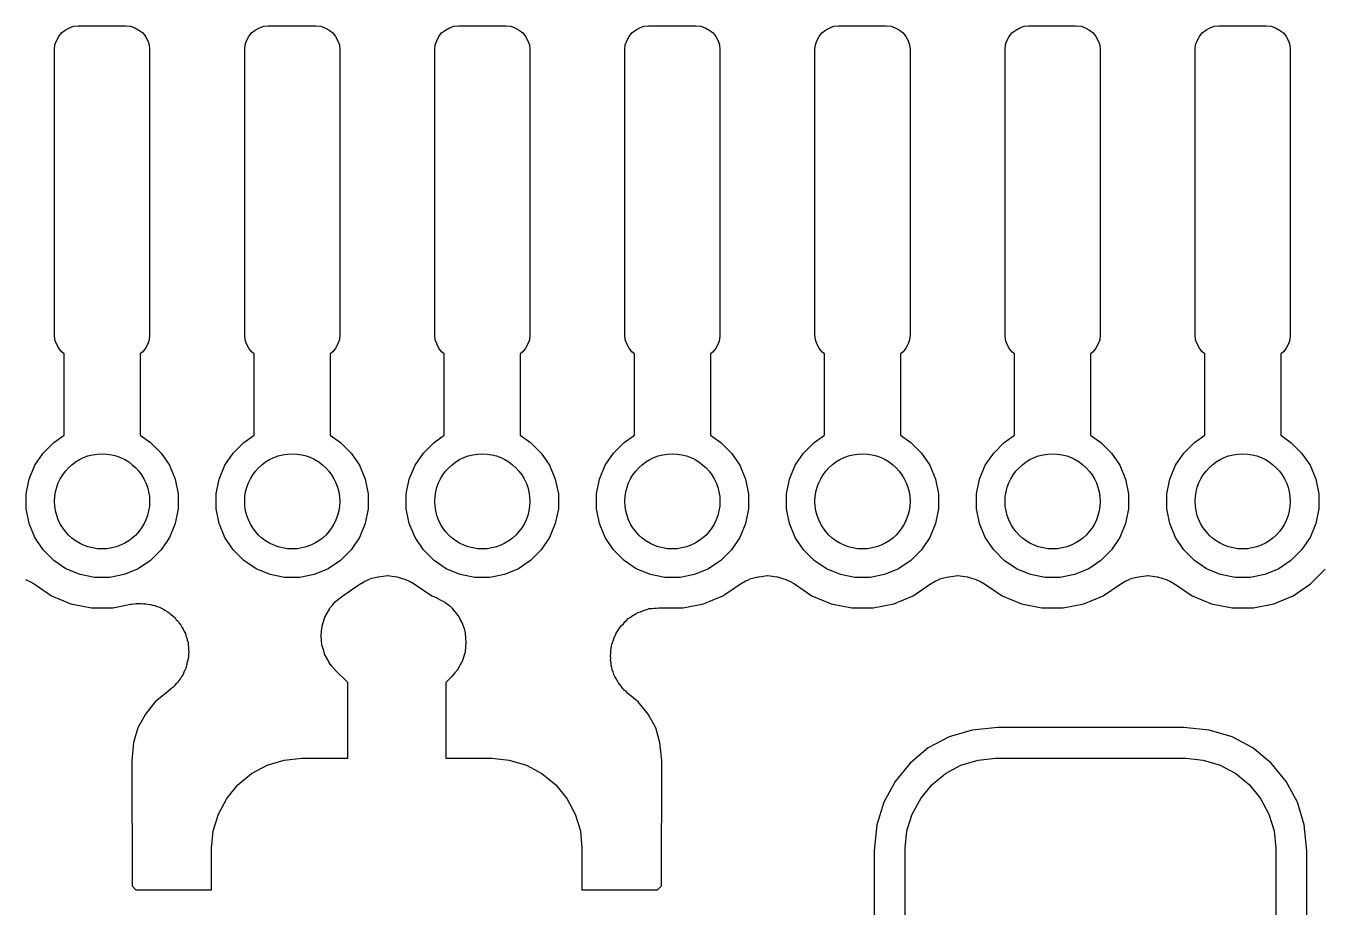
# Model space of a CAD drawing. Extents: x 115.8 to 161.5, y -138.1 to -92.5.
# Drawn here: x 152.599 to 156.001, y -122.267 to -119.95 of the extents above; entities that cross this region are included whole.
import ezdxf

# ---------------------------------------------------------------- set-up
doc = ezdxf.new("R2010")
doc.units = 0
doc.layers.add('BLACK', color=7, linetype='CONTINUOUS')

msp = doc.modelspace()

# ---------------------------------------------------------------- linework, layer by layer
at = {"layer": 'BLACK', "linetype": 'CONTINUOUS'}
for p, q in [((152.686, -119.978), (152.693, -119.968)), ((152.693, -119.968), (152.703, -119.961)), ((152.703, -119.961), (152.714, -119.955)), ((152.714, -119.955), (152.725, -119.951)), ((152.725, -119.951), (152.737, -119.95)), ((152.737, -119.95), (152.862, -119.95)), ((152.862, -119.95), (152.875, -119.951)), ((152.875, -119.951), (152.886, -119.955)), ((152.886, -119.955), (152.897, -119.961)), ((152.897, -119.961), (152.907, -119.968)), ((152.907, -119.968), (152.914, -119.978)), ((153.186, -119.978), (153.193, -119.968)), ((153.193, -119.968), (153.203, -119.961)), ((153.203, -119.961), (153.214, -119.955)), ((153.214, -119.955), (153.225, -119.951)), ((153.225, -119.951), (153.237, -119.95)), ((153.237, -119.95), (153.362, -119.95)), ((153.362, -119.95), (153.375, -119.951)), ((153.375, -119.951), (153.386, -119.955)), ((153.386, -119.955), (153.397, -119.961)), ((153.397, -119.961), (153.407, -119.968)), ((153.407, -119.968), (153.414, -119.978)), ((153.686, -119.978), (153.693, -119.968)), ((153.693, -119.968), (153.703, -119.961)), ((153.703, -119.961), (153.714, -119.955)), ((153.714, -119.955), (153.725, -119.951)), ((153.725, -119.951), (153.737, -119.95)), ((153.737, -119.95), (153.862, -119.95)), ((153.862, -119.95), (153.875, -119.951)), ((153.875, -119.951), (153.886, -119.955)), ((153.886, -119.955), (153.897, -119.961)), ((153.897, -119.961), (153.907, -119.968)), ((153.907, -119.968), (153.914, -119.978)), ((154.186, -119.978), (154.193, -119.968)), ((154.193, -119.968), (154.203, -119.961)), ((154.203, -119.961), (154.214, -119.955)), ((154.214, -119.955), (154.225, -119.951)), ((154.225, -119.951), (154.237, -119.95)), ((154.237, -119.95), (154.362, -119.95)), ((154.362, -119.95), (154.375, -119.951)), ((154.375, -119.951), (154.386, -119.955)), ((154.386, -119.955), (154.397, -119.961)), ((154.397, -119.961), (154.407, -119.968)), ((154.407, -119.968), (154.414, -119.978)), ((154.686, -119.978), (154.693, -119.968)), ((154.693, -119.968), (154.703, -119.961)), ((154.703, -119.961), (154.714, -119.955)), ((154.714, -119.955), (154.725, -119.951)), ((154.725, -119.951), (154.737, -119.95)), ((154.737, -119.95), (154.862, -119.95)), ((154.862, -119.95), (154.875, -119.951)), ((154.875, -119.951), (154.886, -119.955)), ((154.886, -119.955), (154.897, -119.961)), ((154.897, -119.961), (154.907, -119.968)), ((154.907, -119.968), (154.914, -119.978)), ((155.186, -119.978), (155.193, -119.968)), ((155.193, -119.968), (155.203, -119.961)), ((155.203, -119.961), (155.214, -119.955)), ((155.214, -119.955), (155.225, -119.951)), ((155.225, -119.951), (155.237, -119.95)), ((155.237, -119.95), (155.362, -119.95)), ((155.362, -119.95), (155.375, -119.951)), ((155.375, -119.951), (155.386, -119.955)), ((155.386, -119.955), (155.397, -119.961)), ((155.397, -119.961), (155.407, -119.968)), ((155.407, -119.968), (155.414, -119.978)), ((155.686, -119.978), (155.693, -119.968)), ((155.693, -119.968), (155.703, -119.961)), ((155.703, -119.961), (155.714, -119.955)), ((155.714, -119.955), (155.725, -119.951)), ((155.725, -119.951), (155.737, -119.95)), ((155.737, -119.95), (155.862, -119.95)), ((155.862, -119.95), (155.875, -119.951)), ((155.875, -119.951), (155.886, -119.955)), ((155.886, -119.955), (155.897, -119.961)), ((155.897, -119.961), (155.907, -119.968)), ((155.907, -119.968), (155.914, -119.978)), ((152.675, -120.012), (152.676, -120)), ((152.676, -120), (152.68, -119.989)), ((152.68, -119.989), (152.686, -119.978)), ((152.914, -119.978), (152.92, -119.989)), ((152.92, -119.989), (152.924, -120)), ((152.924, -120), (152.925, -120.012)), ((153.175, -120.012), (153.176, -120)), ((153.176, -120), (153.18, -119.989)), ((153.18, -119.989), (153.186, -119.978)), ((153.414, -119.978), (153.42, -119.989)), ((153.42, -119.989), (153.424, -120)), ((153.424, -120), (153.425, -120.012)), ((153.675, -120.012), (153.676, -120)), ((153.676, -120), (153.68, -119.989)), ((153.68, -119.989), (153.686, -119.978)), ((153.914, -119.978), (153.92, -119.989)), ((153.92, -119.989), (153.924, -120)), ((153.924, -120), (153.925, -120.012)), ((154.175, -120.012), (154.176, -120)), ((154.176, -120), (154.18, -119.989)), ((154.18, -119.989), (154.186, -119.978)), ((154.414, -119.978), (154.42, -119.989)), ((154.42, -119.989), (154.424, -120)), ((154.424, -120), (154.425, -120.012)), ((154.675, -120.012), (154.676, -120)), ((154.676, -120), (154.68, -119.989)), ((154.68, -119.989), (154.686, -119.978)), ((154.914, -119.978), (154.92, -119.989)), ((154.92, -119.989), (154.924, -120)), ((154.924, -120), (154.925, -120.012)), ((155.175, -120.012), (155.176, -120)), ((155.176, -120), (155.18, -119.989)), ((155.18, -119.989), (155.186, -119.978)), ((155.414, -119.978), (155.42, -119.989)), ((155.42, -119.989), (155.424, -120)), ((155.424, -120), (155.425, -120.012)), ((155.675, -120.012), (155.676, -120)), ((155.676, -120), (155.68, -119.989)), ((155.68, -119.989), (155.686, -119.978)), ((155.914, -119.978), (155.92, -119.989)), ((155.92, -119.989), (155.924, -120)), ((155.924, -120), (155.925, -120.012)), ((152.675, -120.762), (152.675, -120.012)), ((152.925, -120.012), (152.925, -120.762)), ((153.175, -120.762), (153.175, -120.012)), ((153.425, -120.012), (153.425, -120.762)), ((153.675, -120.762), (153.675, -120.012)), ((153.925, -120.012), (153.925, -120.762)), ((154.175, -120.762), (154.175, -120.012)), ((154.425, -120.012), (154.425, -120.762)), ((154.675, -120.762), (154.675, -120.012)), ((154.925, -120.012), (154.925, -120.762)), ((155.175, -120.762), (155.175, -120.012)), ((155.425, -120.012), (155.425, -120.762)), ((155.675, -120.762), (155.675, -120.012)), ((155.925, -120.012), (155.925, -120.762)), ((152.676, -120.775), (152.675, -120.762)), ((152.68, -120.786), (152.676, -120.775)), ((152.686, -120.797), (152.68, -120.786)), ((152.92, -120.786), (152.914, -120.797)), ((152.924, -120.775), (152.92, -120.786)), ((152.925, -120.762), (152.924, -120.775)), ((153.176, -120.775), (153.175, -120.762)), ((153.18, -120.786), (153.176, -120.775)), ((153.186, -120.797), (153.18, -120.786)), ((153.42, -120.786), (153.414, -120.797)), ((153.424, -120.775), (153.42, -120.786)), ((153.425, -120.762), (153.424, -120.775)), ((153.676, -120.775), (153.675, -120.762)), ((153.68, -120.786), (153.676, -120.775)), ((153.686, -120.797), (153.68, -120.786)), ((153.92, -120.786), (153.914, -120.797)), ((153.924, -120.775), (153.92, -120.786)), ((153.925, -120.762), (153.924, -120.775)), ((154.176, -120.775), (154.175, -120.762)), ((154.18, -120.786), (154.176, -120.775)), ((154.186, -120.797), (154.18, -120.786)), ((154.42, -120.786), (154.414, -120.797)), ((154.424, -120.775), (154.42, -120.786)), ((154.425, -120.762), (154.424, -120.775)), ((154.676, -120.775), (154.675, -120.762)), ((154.68, -120.786), (154.676, -120.775)), ((154.686, -120.797), (154.68, -120.786)), ((154.92, -120.786), (154.914, -120.797)), ((154.924, -120.775), (154.92, -120.786)), ((154.925, -120.762), (154.924, -120.775)), ((155.176, -120.775), (155.175, -120.762)), ((155.18, -120.786), (155.176, -120.775)), ((155.186, -120.797), (155.18, -120.786)), ((155.42, -120.786), (155.414, -120.797)), ((155.424, -120.775), (155.42, -120.786)), ((155.425, -120.762), (155.424, -120.775)), ((155.676, -120.775), (155.675, -120.762)), ((155.68, -120.786), (155.676, -120.775)), ((155.686, -120.797), (155.68, -120.786)), ((155.92, -120.786), (155.914, -120.797)), ((155.924, -120.775), (155.92, -120.786)), ((155.925, -120.762), (155.924, -120.775)), ((152.693, -120.807), (152.686, -120.797)), ((152.7, -120.812), (152.693, -120.807)), ((152.7, -121.026), (152.7, -120.812)), ((152.907, -120.807), (152.9, -120.812)), ((152.9, -120.812), (152.9, -121.026)), ((152.914, -120.797), (152.907, -120.807)), ((153.193, -120.807), (153.186, -120.797)), ((153.2, -120.812), (153.193, -120.807)), ((153.2, -121.026), (153.2, -120.812)), ((153.407, -120.807), (153.4, -120.812)), ((153.4, -120.812), (153.4, -121.026)), ((153.414, -120.797), (153.407, -120.807)), ((153.693, -120.807), (153.686, -120.797)), ((153.7, -120.812), (153.693, -120.807)), ((153.7, -121.026), (153.7, -120.812)), ((153.907, -120.807), (153.9, -120.812)), ((153.9, -120.812), (153.9, -121.026)), ((153.914, -120.797), (153.907, -120.807)), ((154.193, -120.807), (154.186, -120.797)), ((154.2, -120.812), (154.193, -120.807)), ((154.2, -121.026), (154.2, -120.812)), ((154.407, -120.807), (154.4, -120.812)), ((154.4, -120.812), (154.4, -121.026)), ((154.414, -120.797), (154.407, -120.807)), ((154.693, -120.807), (154.686, -120.797)), ((154.7, -120.812), (154.693, -120.807)), ((154.7, -121.026), (154.7, -120.812)), ((154.907, -120.807), (154.9, -120.812)), ((154.9, -120.812), (154.9, -121.026)), ((154.914, -120.797), (154.907, -120.807)), ((155.193, -120.807), (155.186, -120.797)), ((155.2, -120.812), (155.193, -120.807)), ((155.2, -121.026), (155.2, -120.812)), ((155.407, -120.807), (155.4, -120.812)), ((155.4, -120.812), (155.4, -121.026)), ((155.414, -120.797), (155.407, -120.807)), ((155.693, -120.807), (155.686, -120.797)), ((155.7, -120.812), (155.693, -120.807)), ((155.7, -121.026), (155.7, -120.812)), ((155.907, -120.807), (155.9, -120.812)), ((155.9, -120.812), (155.9, -121.026)), ((155.914, -120.797), (155.907, -120.807)), ((152.645, -121.073), (152.673, -121.045)), ((152.673, -121.045), (152.7, -121.026)), ((152.9, -121.026), (152.927, -121.045)), ((152.927, -121.045), (152.955, -121.073)), ((153.145, -121.073), (153.173, -121.045)), ((153.173, -121.045), (153.2, -121.026)), ((153.4, -121.026), (153.427, -121.045)), ((153.427, -121.045), (153.455, -121.073)), ((153.645, -121.073), (153.673, -121.045)), ((153.673, -121.045), (153.7, -121.026)), ((153.9, -121.026), (153.927, -121.045)), ((153.927, -121.045), (153.955, -121.073)), ((154.145, -121.073), (154.173, -121.045)), ((154.173, -121.045), (154.2, -121.026)), ((154.4, -121.026), (154.427, -121.045)), ((154.427, -121.045), (154.455, -121.073)), ((154.645, -121.073), (154.673, -121.045)), ((154.673, -121.045), (154.7, -121.026)), ((154.9, -121.026), (154.927, -121.045)), ((154.927, -121.045), (154.955, -121.073)), ((155.145, -121.073), (155.173, -121.045)), ((155.173, -121.045), (155.2, -121.026)), ((155.4, -121.026), (155.427, -121.045)), ((155.427, -121.045), (155.455, -121.073)), ((155.645, -121.073), (155.673, -121.045)), ((155.673, -121.045), (155.7, -121.026)), ((155.9, -121.026), (155.927, -121.045)), ((155.927, -121.045), (155.955, -121.073)), ((152.623, -121.105), (152.645, -121.073)), ((152.955, -121.073), (152.977, -121.105)), ((153.123, -121.105), (153.145, -121.073)), ((153.455, -121.073), (153.477, -121.105)), ((153.623, -121.105), (153.645, -121.073)), ((153.955, -121.073), (153.977, -121.105)), ((154.123, -121.105), (154.145, -121.073)), ((154.455, -121.073), (154.477, -121.105)), ((154.623, -121.105), (154.645, -121.073)), ((154.955, -121.073), (154.977, -121.105)), ((155.123, -121.105), (155.145, -121.073)), ((155.455, -121.073), (155.477, -121.105)), ((155.623, -121.105), (155.645, -121.073)), ((155.955, -121.073), (155.977, -121.105)), ((152.608, -121.142), (152.623, -121.105)), ((152.977, -121.105), (152.992, -121.142)), ((153.108, -121.142), (153.123, -121.105)), ((153.477, -121.105), (153.492, -121.142)), ((153.608, -121.142), (153.623, -121.105)), ((153.977, -121.105), (153.992, -121.142)), ((154.108, -121.142), (154.123, -121.105)), ((154.477, -121.105), (154.492, -121.142)), ((154.608, -121.142), (154.623, -121.105)), ((154.977, -121.105), (154.992, -121.142)), ((155.108, -121.142), (155.123, -121.105)), ((155.477, -121.105), (155.492, -121.142)), ((155.608, -121.142), (155.623, -121.105)), ((155.977, -121.105), (155.992, -121.142)), ((152.6, -121.18), (152.608, -121.142)), ((152.992, -121.142), (153, -121.18)), ((153.1, -121.18), (153.108, -121.142)), ((153.492, -121.142), (153.5, -121.18)), ((153.6, -121.18), (153.608, -121.142)), ((153.992, -121.142), (154, -121.18)), ((154.1, -121.18), (154.108, -121.142)), ((154.492, -121.142), (154.5, -121.18)), ((154.6, -121.18), (154.608, -121.142)), ((154.992, -121.142), (155, -121.18)), ((155.1, -121.18), (155.108, -121.142)), ((155.492, -121.142), (155.5, -121.18)), ((155.6, -121.18), (155.608, -121.142)), ((155.992, -121.142), (156, -121.18)), ((152.6, -121.22), (152.6, -121.18)), ((153, -121.18), (153, -121.22)), ((153.1, -121.22), (153.1, -121.18)), ((153.5, -121.18), (153.5, -121.22)), ((153.6, -121.22), (153.6, -121.18)), ((154, -121.18), (154, -121.22)), ((154.1, -121.22), (154.1, -121.18)), ((154.5, -121.18), (154.5, -121.22)), ((154.6, -121.22), (154.6, -121.18)), ((155, -121.18), (155, -121.22)), ((155.1, -121.22), (155.1, -121.18)), ((155.5, -121.18), (155.5, -121.22)), ((155.6, -121.22), (155.6, -121.18)), ((156, -121.18), (156, -121.22)), ((152.608, -121.258), (152.6, -121.22)), ((153, -121.22), (152.992, -121.258)), ((153.108, -121.258), (153.1, -121.22)), ((153.5, -121.22), (153.492, -121.258)), ((153.608, -121.258), (153.6, -121.22)), ((154, -121.22), (153.992, -121.258)), ((154.108, -121.258), (154.1, -121.22)), ((154.5, -121.22), (154.492, -121.258)), ((154.608, -121.258), (154.6, -121.22)), ((155, -121.22), (154.992, -121.258)), ((155.108, -121.258), (155.1, -121.22)), ((155.5, -121.22), (155.492, -121.258)), ((155.608, -121.258), (155.6, -121.22)), ((156, -121.22), (155.992, -121.258)), ((152.623, -121.295), (152.608, -121.258)), ((152.992, -121.258), (152.977, -121.295)), ((153.123, -121.295), (153.108, -121.258)), ((153.492, -121.258), (153.477, -121.295)), ((153.623, -121.295), (153.608, -121.258)), ((153.992, -121.258), (153.977, -121.295)), ((154.123, -121.295), (154.108, -121.258)), ((154.492, -121.258), (154.477, -121.295)), ((154.623, -121.295), (154.608, -121.258)), ((154.992, -121.258), (154.977, -121.295)), ((155.123, -121.295), (155.108, -121.258)), ((155.492, -121.258), (155.477, -121.295)), ((155.623, -121.295), (155.608, -121.258)), ((155.992, -121.258), (155.977, -121.295)), ((152.645, -121.327), (152.623, -121.295)), ((152.977, -121.295), (152.955, -121.327)), ((153.145, -121.327), (153.123, -121.295)), ((153.477, -121.295), (153.455, -121.327)), ((153.645, -121.327), (153.623, -121.295)), ((153.977, -121.295), (153.955, -121.327)), ((154.145, -121.327), (154.123, -121.295)), ((154.477, -121.295), (154.455, -121.327)), ((154.645, -121.327), (154.623, -121.295)), ((154.977, -121.295), (154.955, -121.327)), ((155.145, -121.327), (155.123, -121.295)), ((155.477, -121.295), (155.455, -121.327)), ((155.645, -121.327), (155.623, -121.295)), ((155.977, -121.295), (155.955, -121.327)), ((152.673, -121.355), (152.645, -121.327)), ((152.955, -121.327), (152.927, -121.355)), ((153.173, -121.355), (153.145, -121.327)), ((153.455, -121.327), (153.427, -121.355)), ((153.673, -121.355), (153.645, -121.327)), ((153.955, -121.327), (153.927, -121.355)), ((154.173, -121.355), (154.145, -121.327)), ((154.455, -121.327), (154.427, -121.355)), ((154.673, -121.355), (154.645, -121.327)), ((154.955, -121.327), (154.927, -121.355)), ((155.173, -121.355), (155.145, -121.327)), ((155.455, -121.327), (155.427, -121.355)), ((155.673, -121.355), (155.645, -121.327)), ((155.955, -121.327), (155.927, -121.355)), ((152.705, -121.377), (152.673, -121.355)), ((152.927, -121.355), (152.895, -121.377)), ((153.205, -121.377), (153.173, -121.355)), ((153.427, -121.355), (153.395, -121.377)), ((153.705, -121.377), (153.673, -121.355)), ((153.927, -121.355), (153.895, -121.377)), ((154.205, -121.377), (154.173, -121.355)), ((154.427, -121.355), (154.395, -121.377)), ((154.705, -121.377), (154.673, -121.355)), ((154.927, -121.355), (154.895, -121.377)), ((155.205, -121.377), (155.173, -121.355)), ((155.427, -121.355), (155.395, -121.377)), ((155.705, -121.377), (155.673, -121.355)), ((155.927, -121.355), (155.895, -121.377)), ((152.742, -121.392), (152.705, -121.377)), ((152.78, -121.4), (152.742, -121.392)), ((152.858, -121.392), (152.82, -121.4)), ((152.895, -121.377), (152.858, -121.392)), ((153.242, -121.392), (153.205, -121.377)), ((153.28, -121.4), (153.242, -121.392)), ((153.358, -121.392), (153.32, -121.4)), ((153.395, -121.377), (153.358, -121.392)), ((153.514, -121.401), (153.526, -121.398)), ((153.526, -121.398), (153.526, -121.398)), ((153.526, -121.398), (153.527, -121.398)), ((153.527, -121.398), (153.539, -121.397)), ((153.539, -121.397), (153.55, -121.395)), ((153.55, -121.395), (153.551, -121.396)), ((153.551, -121.396), (153.551, -121.395)), ((153.551, -121.395), (153.563, -121.397)), ((153.563, -121.397), (153.575, -121.398)), ((153.575, -121.398), (153.576, -121.398)), ((153.576, -121.398), (153.576, -121.398)), ((153.576, -121.398), (153.587, -121.402)), ((153.742, -121.392), (153.705, -121.377)), ((153.78, -121.4), (153.742, -121.392)), ((153.858, -121.392), (153.82, -121.4)), ((153.895, -121.377), (153.858, -121.392)), ((154.242, -121.392), (154.205, -121.377)), ((154.28, -121.4), (154.242, -121.392)), ((154.358, -121.392), (154.32, -121.4)), ((154.395, -121.377), (154.358, -121.392)), ((154.514, -121.401), (154.526, -121.398)), ((154.526, -121.398), (154.526, -121.398)), ((154.526, -121.398), (154.527, -121.398)), ((154.527, -121.398), (154.539, -121.397)), ((154.539, -121.397), (154.55, -121.395)), ((154.55, -121.395), (154.551, -121.396)), ((154.551, -121.396), (154.551, -121.395)), ((154.551, -121.395), (154.563, -121.397)), ((154.563, -121.397), (154.575, -121.398)), ((154.575, -121.398), (154.576, -121.398)), ((154.576, -121.398), (154.576, -121.398)), ((154.576, -121.398), (154.587, -121.402)), ((154.742, -121.392), (154.705, -121.377)), ((154.78, -121.4), (154.742, -121.392)), ((154.858, -121.392), (154.82, -121.4)), ((154.895, -121.377), (154.858, -121.392)), ((155.014, -121.401), (155.026, -121.398)), ((155.026, -121.398), (155.026, -121.398)), ((155.026, -121.398), (155.027, -121.398)), ((155.027, -121.398), (155.039, -121.397)), ((155.039, -121.397), (155.05, -121.395)), ((155.05, -121.395), (155.051, -121.396)), ((155.051, -121.396), (155.051, -121.395)), ((155.051, -121.395), (155.063, -121.397)), ((155.063, -121.397), (155.075, -121.398)), ((155.075, -121.398), (155.076, -121.398)), ((155.076, -121.398), (155.076, -121.398)), ((155.076, -121.398), (155.087, -121.402)), ((155.242, -121.392), (155.205, -121.377)), ((155.28, -121.4), (155.242, -121.392)), ((155.358, -121.392), (155.32, -121.4)), ((155.395, -121.377), (155.358, -121.392)), ((155.514, -121.401), (155.526, -121.398)), ((155.526, -121.398), (155.526, -121.398)), ((155.526, -121.398), (155.527, -121.398)), ((155.527, -121.398), (155.539, -121.397)), ((155.539, -121.397), (155.55, -121.395)), ((155.55, -121.395), (155.551, -121.396)), ((155.551, -121.396), (155.551, -121.395)), ((155.551, -121.395), (155.563, -121.397)), ((155.563, -121.397), (155.575, -121.398)), ((155.575, -121.398), (155.576, -121.398)), ((155.576, -121.398), (155.576, -121.398)), ((155.576, -121.398), (155.587, -121.402)), ((155.742, -121.392), (155.705, -121.377)), ((155.78, -121.4), (155.742, -121.392)), ((155.858, -121.392), (155.82, -121.4)), ((155.895, -121.377), (155.858, -121.392)), ((155.978, -121.417), (156.017, -121.378)), ((152.599, -121.405), (152.6, -121.406)), ((152.6, -121.406), (152.61, -121.411)), ((152.61, -121.411), (152.621, -121.417)), ((152.621, -121.417), (152.667, -121.448)), ((152.82, -121.4), (152.78, -121.4)), ((153.32, -121.4), (153.28, -121.4)), ((153.433, -121.448), (153.479, -121.417)), ((153.479, -121.417), (153.48, -121.417)), ((153.48, -121.417), (153.48, -121.416)), ((153.48, -121.416), (153.48, -121.416)), ((153.48, -121.416), (153.481, -121.416)), ((153.481, -121.416), (153.491, -121.41)), ((153.491, -121.41), (153.502, -121.405)), ((153.502, -121.405), (153.503, -121.404)), ((153.502, -121.405), (153.502, -121.405)), ((153.503, -121.404), (153.514, -121.401)), ((153.587, -121.402), (153.599, -121.405)), ((153.599, -121.405), (153.599, -121.405)), ((153.599, -121.405), (153.6, -121.406)), ((153.6, -121.406), (153.61, -121.411)), ((153.61, -121.411), (153.621, -121.417)), ((153.621, -121.417), (153.667, -121.448)), ((153.82, -121.4), (153.78, -121.4)), ((154.32, -121.4), (154.28, -121.4)), ((154.433, -121.448), (154.479, -121.417)), ((154.479, -121.417), (154.48, -121.417)), ((154.48, -121.417), (154.48, -121.416)), ((154.48, -121.416), (154.48, -121.416)), ((154.48, -121.416), (154.481, -121.416)), ((154.481, -121.416), (154.491, -121.41)), ((154.491, -121.41), (154.502, -121.405)), ((154.502, -121.405), (154.503, -121.404)), ((154.502, -121.405), (154.502, -121.405)), ((154.503, -121.404), (154.514, -121.401)), ((154.587, -121.402), (154.599, -121.405)), ((154.599, -121.405), (154.599, -121.405)), ((154.599, -121.405), (154.6, -121.406)), ((154.6, -121.406), (154.61, -121.411)), ((154.61, -121.411), (154.621, -121.417)), ((154.621, -121.417), (154.667, -121.448)), ((154.82, -121.4), (154.78, -121.4)), ((154.933, -121.448), (154.979, -121.417)), ((154.979, -121.417), (154.98, -121.417)), ((154.98, -121.417), (154.98, -121.416)), ((154.98, -121.416), (154.98, -121.416)), ((154.98, -121.416), (154.981, -121.416)), ((154.981, -121.416), (154.991, -121.41)), ((154.991, -121.41), (155.002, -121.405)), ((155.002, -121.405), (155.003, -121.404)), ((155.002, -121.405), (155.002, -121.405)), ((155.003, -121.404), (155.014, -121.401)), ((155.087, -121.402), (155.099, -121.405)), ((155.099, -121.405), (155.099, -121.405)), ((155.099, -121.405), (155.1, -121.406)), ((155.1, -121.406), (155.11, -121.411)), ((155.11, -121.411), (155.121, -121.417)), ((155.121, -121.417), (155.167, -121.448)), ((155.32, -121.4), (155.28, -121.4)), ((155.433, -121.448), (155.479, -121.417)), ((155.479, -121.417), (155.48, -121.417)), ((155.48, -121.417), (155.48, -121.416)), ((155.48, -121.416), (155.48, -121.416)), ((155.48, -121.416), (155.481, -121.416)), ((155.481, -121.416), (155.491, -121.41)), ((155.491, -121.41), (155.502, -121.405)), ((155.502, -121.405), (155.503, -121.404)), ((155.502, -121.405), (155.502, -121.405)), ((155.503, -121.404), (155.514, -121.401)), ((155.587, -121.402), (155.599, -121.405)), ((155.599, -121.405), (155.599, -121.405)), ((155.599, -121.405), (155.6, -121.406)), ((155.6, -121.406), (155.61, -121.411)), ((155.61, -121.411), (155.621, -121.417)), ((155.621, -121.417), (155.667, -121.448)), ((155.82, -121.4), (155.78, -121.4)), ((155.933, -121.448), (155.978, -121.417)), ((152.667, -121.448), (152.718, -121.469)), ((153.406, -121.473), (153.413, -121.464)), ((153.413, -121.464), (153.414, -121.464)), ((153.414, -121.463), (153.423, -121.456)), ((153.414, -121.464), (153.414, -121.463)), ((153.423, -121.456), (153.433, -121.448)), ((153.667, -121.448), (153.679, -121.453)), ((153.679, -121.453), (153.68, -121.453)), ((153.68, -121.453), (153.68, -121.453)), ((153.68, -121.453), (153.68, -121.453)), ((153.68, -121.453), (153.681, -121.454)), ((153.681, -121.454), (153.691, -121.46)), ((153.691, -121.46), (153.702, -121.465)), ((153.702, -121.465), (153.702, -121.465)), ((153.702, -121.465), (153.702, -121.466)), ((153.702, -121.466), (153.712, -121.473)), ((154.382, -121.469), (154.433, -121.448)), ((154.667, -121.448), (154.718, -121.469)), ((154.882, -121.469), (154.933, -121.448)), ((155.167, -121.448), (155.218, -121.469)), ((155.382, -121.469), (155.433, -121.448)), ((155.667, -121.448), (155.718, -121.469)), ((155.882, -121.469), (155.933, -121.448)), ((152.718, -121.469), (152.772, -121.48)), ((152.772, -121.48), (152.828, -121.48)), ((152.828, -121.48), (152.876, -121.47)), ((152.876, -121.47), (152.878, -121.47)), ((152.878, -121.47), (152.884, -121.469)), ((152.884, -121.469), (152.89, -121.468)), ((152.89, -121.468), (152.896, -121.468)), ((152.896, -121.468), (152.903, -121.468)), ((152.903, -121.468), (152.909, -121.469)), ((152.909, -121.469), (152.915, -121.469)), ((152.915, -121.469), (152.921, -121.47)), ((152.921, -121.47), (152.927, -121.471)), ((152.927, -121.471), (152.933, -121.473)), ((152.933, -121.473), (152.939, -121.474)), ((152.939, -121.474), (152.945, -121.476)), ((152.945, -121.476), (152.951, -121.478)), ((152.951, -121.478), (152.956, -121.481)), ((152.956, -121.481), (152.962, -121.484)), ((152.962, -121.484), (152.967, -121.487)), ((152.967, -121.487), (152.973, -121.49)), ((152.973, -121.49), (152.977, -121.494)), ((152.977, -121.494), (152.982, -121.497)), ((152.982, -121.497), (152.987, -121.502)), ((153.386, -121.504), (153.392, -121.494)), ((153.392, -121.494), (153.398, -121.483)), ((153.398, -121.482), (153.406, -121.473)), ((153.398, -121.483), (153.398, -121.482)), ((153.398, -121.483), (153.398, -121.483)), ((153.712, -121.473), (153.721, -121.481)), ((153.721, -121.481), (153.721, -121.481)), ((153.721, -121.481), (153.721, -121.482)), ((153.721, -121.482), (153.729, -121.491)), ((153.729, -121.491), (153.736, -121.5)), ((153.736, -121.5), (153.737, -121.501)), ((153.737, -121.501), (153.737, -121.501)), ((153.737, -121.501), (153.742, -121.511)), ((154.189, -121.505), (154.194, -121.501)), ((154.194, -121.501), (154.199, -121.498)), ((154.199, -121.498), (154.205, -121.495)), ((154.205, -121.495), (154.21, -121.492)), ((154.21, -121.492), (154.216, -121.49)), ((154.216, -121.49), (154.222, -121.488)), ((154.222, -121.488), (154.228, -121.485)), ((154.228, -121.485), (154.234, -121.484)), ((154.234, -121.484), (154.239, -121.482)), ((154.239, -121.482), (154.246, -121.482)), ((154.246, -121.482), (154.252, -121.481)), ((154.252, -121.481), (154.258, -121.481)), ((154.258, -121.481), (154.264, -121.48)), ((154.264, -121.48), (154.328, -121.48)), ((154.328, -121.48), (154.382, -121.469)), ((154.718, -121.469), (154.772, -121.48)), ((154.772, -121.48), (154.828, -121.48)), ((154.828, -121.48), (154.882, -121.469)), ((155.218, -121.469), (155.272, -121.48)), ((155.272, -121.48), (155.328, -121.48)), ((155.328, -121.48), (155.382, -121.469)), ((155.718, -121.469), (155.772, -121.48)), ((155.772, -121.48), (155.828, -121.48)), ((155.828, -121.48), (155.882, -121.469)), ((152.987, -121.502), (152.992, -121.506)), ((152.992, -121.506), (152.995, -121.511)), ((152.995, -121.511), (153, -121.515)), ((153, -121.515), (153.003, -121.52)), ((153.003, -121.52), (153.007, -121.525)), ((153.007, -121.525), (153.01, -121.531)), ((153.01, -121.531), (153.013, -121.536)), ((153.377, -121.541), (153.379, -121.529)), ((153.379, -121.528), (153.382, -121.516)), ((153.379, -121.529), (153.379, -121.528)), ((153.379, -121.528), (153.379, -121.528)), ((153.382, -121.516), (153.386, -121.505)), ((153.386, -121.505), (153.386, -121.504)), ((153.386, -121.505), (153.386, -121.505)), ((153.742, -121.511), (153.748, -121.522)), ((153.748, -121.522), (153.748, -121.523)), ((153.748, -121.523), (153.748, -121.523)), ((153.748, -121.523), (153.752, -121.534)), ((153.752, -121.534), (153.755, -121.546)), ((154.159, -121.536), (154.163, -121.531)), ((154.163, -121.531), (154.166, -121.526)), ((154.166, -121.526), (154.171, -121.522)), ((154.171, -121.522), (154.175, -121.517)), ((154.175, -121.517), (154.179, -121.513)), ((154.179, -121.513), (154.184, -121.508)), ((154.184, -121.508), (154.189, -121.505)), ((153.013, -121.536), (153.016, -121.542)), ((153.016, -121.542), (153.019, -121.547)), ((153.019, -121.547), (153.02, -121.553)), ((153.02, -121.553), (153.023, -121.559)), ((153.023, -121.559), (153.024, -121.565)), ((153.024, -121.565), (153.026, -121.571)), ((153.376, -121.552), (153.377, -121.541)), ((153.376, -121.553), (153.376, -121.552)), ((153.377, -121.565), (153.376, -121.553)), ((153.376, -121.553), (153.376, -121.553)), ((153.378, -121.577), (153.377, -121.565)), ((153.755, -121.546), (153.755, -121.546)), ((153.755, -121.546), (153.755, -121.547)), ((153.755, -121.547), (153.756, -121.559)), ((153.756, -121.559), (153.757, -121.571)), ((154.141, -121.575), (154.143, -121.569)), ((154.143, -121.569), (154.145, -121.564)), ((154.145, -121.564), (154.147, -121.558)), ((154.147, -121.558), (154.15, -121.552)), ((154.15, -121.552), (154.152, -121.546)), ((154.152, -121.546), (154.156, -121.541)), ((154.156, -121.541), (154.159, -121.536)), ((153.026, -121.571), (153.026, -121.577)), ((153.026, -121.577), (153.027, -121.583)), ((153.027, -121.583), (153.027, -121.589)), ((153.027, -121.589), (153.028, -121.596)), ((153.028, -121.596), (153.027, -121.602)), ((153.027, -121.602), (153.027, -121.608)), ((153.378, -121.578), (153.378, -121.577)), ((153.382, -121.589), (153.378, -121.578)), ((153.378, -121.578), (153.378, -121.578)), ((153.385, -121.601), (153.382, -121.589)), ((153.385, -121.602), (153.385, -121.601)), ((153.385, -121.601), (153.385, -121.601)), ((153.391, -121.612), (153.385, -121.602)), ((153.755, -121.596), (153.751, -121.607)), ((153.756, -121.583), (153.755, -121.595)), ((153.755, -121.595), (153.755, -121.596)), ((153.755, -121.596), (153.755, -121.596)), ((153.757, -121.571), (153.756, -121.583)), ((153.757, -121.571), (153.757, -121.571)), ((153.757, -121.571), (153.757, -121.571)), ((154.137, -121.606), (154.138, -121.6)), ((154.138, -121.593), (154.139, -121.587)), ((154.138, -121.6), (154.138, -121.593)), ((154.139, -121.587), (154.14, -121.581)), ((154.14, -121.581), (154.141, -121.575)), ((153.022, -121.632), (153.02, -121.638)), ((153.023, -121.626), (153.022, -121.632)), ((153.025, -121.62), (153.023, -121.626)), ((153.026, -121.614), (153.025, -121.62)), ((153.027, -121.608), (153.026, -121.614)), ((153.397, -121.623), (153.391, -121.612)), ((153.397, -121.624), (153.397, -121.623)), ((153.397, -121.623), (153.397, -121.623)), ((153.404, -121.633), (153.397, -121.624)), ((153.412, -121.642), (153.404, -121.633)), ((153.742, -121.63), (153.736, -121.641)), ((153.747, -121.62), (153.742, -121.63)), ((153.748, -121.619), (153.747, -121.62)), ((153.751, -121.607), (153.748, -121.619)), ((153.748, -121.619), (153.748, -121.619)), ((154.138, -121.612), (154.137, -121.606)), ((154.137, -121.618), (154.138, -121.612)), ((154.139, -121.624), (154.137, -121.618)), ((154.139, -121.631), (154.139, -121.624)), ((154.141, -121.637), (154.139, -121.631)), ((154.142, -121.642), (154.141, -121.637)), ((153.002, -121.671), (152.999, -121.676)), ((153.006, -121.666), (153.002, -121.671)), ((153.009, -121.66), (153.006, -121.666)), ((153.013, -121.655), (153.009, -121.66)), ((153.015, -121.649), (153.013, -121.655)), ((153.018, -121.644), (153.015, -121.649)), ((153.02, -121.638), (153.018, -121.644)), ((153.413, -121.643), (153.412, -121.642)), ((153.413, -121.644), (153.413, -121.643)), ((153.413, -121.643), (153.413, -121.643)), ((153.413, -121.643), (153.413, -121.643)), ((153.446, -121.676), (153.413, -121.644)), ((153.72, -121.66), (153.704, -121.676)), ((153.728, -121.651), (153.72, -121.66)), ((153.736, -121.642), (153.728, -121.651)), ((153.736, -121.641), (153.736, -121.641)), ((153.736, -121.641), (153.736, -121.642)), ((154.144, -121.648), (154.142, -121.642)), ((154.146, -121.655), (154.144, -121.648)), ((154.149, -121.66), (154.146, -121.655)), ((154.151, -121.665), (154.149, -121.66)), ((154.155, -121.671), (154.151, -121.665)), ((154.158, -121.677), (154.155, -121.671)), ((152.981, -121.694), (152.94, -121.727)), ((152.986, -121.689), (152.981, -121.693)), ((152.981, -121.693), (152.981, -121.694)), ((152.99, -121.685), (152.986, -121.689)), ((152.994, -121.68), (152.99, -121.685)), ((152.999, -121.676), (152.994, -121.68)), ((153.446, -121.875), (153.446, -121.676)), ((153.704, -121.676), (153.704, -121.875)), ((154.162, -121.681), (154.158, -121.677)), ((154.165, -121.686), (154.162, -121.681)), ((154.169, -121.691), (154.165, -121.686)), ((154.173, -121.696), (154.169, -121.691)), ((154.178, -121.7), (154.173, -121.696)), ((154.182, -121.704), (154.178, -121.7)), ((154.183, -121.705), (154.182, -121.704)), ((154.21, -121.727), (154.183, -121.705)), ((152.94, -121.727), (152.914, -121.759)), ((154.236, -121.759), (154.21, -121.727)), ((152.914, -121.759), (152.894, -121.795)), ((154.256, -121.795), (154.236, -121.759)), ((152.894, -121.795), (152.883, -121.834)), ((154.267, -121.834), (154.256, -121.795)), ((155.088, -121.801), (155.028, -121.819)), ((155.156, -121.794), (155.088, -121.801)), ((155.644, -121.794), (155.156, -121.794)), ((155.712, -121.801), (155.644, -121.794)), ((155.772, -121.819), (155.712, -121.801)), ((152.883, -121.834), (152.878, -121.881)), ((154.272, -121.881), (154.267, -121.834)), ((155.028, -121.819), (154.973, -121.848)), ((155.827, -121.848), (155.772, -121.819)), ((153.279, -121.88), (153.325, -121.875)), ((153.325, -121.875), (153.446, -121.875)), ((153.704, -121.875), (153.825, -121.875)), ((153.825, -121.875), (153.871, -121.88)), ((154.973, -121.848), (154.925, -121.888)), ((155.104, -121.88), (155.15, -121.875)), ((155.15, -121.875), (155.65, -121.875)), ((155.65, -121.875), (155.696, -121.88)), ((155.875, -121.888), (155.827, -121.848)), ((152.878, -121.881), (152.879, -122.211)), ((153.193, -121.915), (153.234, -121.893)), ((153.234, -121.893), (153.279, -121.88)), ((153.871, -121.88), (153.916, -121.893)), ((153.916, -121.893), (153.957, -121.915)), ((154.271, -122.211), (154.272, -121.881)), ((154.925, -121.888), (154.886, -121.936)), ((155.018, -121.915), (155.059, -121.893)), ((155.059, -121.893), (155.104, -121.88)), ((155.696, -121.88), (155.741, -121.893)), ((155.741, -121.893), (155.782, -121.915)), ((155.914, -121.936), (155.875, -121.888)), ((153.157, -121.945), (153.193, -121.915)), ((153.957, -121.915), (153.993, -121.945)), ((154.886, -121.936), (154.856, -121.991)), ((154.982, -121.945), (155.018, -121.915)), ((155.782, -121.915), (155.818, -121.945)), ((155.944, -121.991), (155.914, -121.936)), ((153.128, -121.981), (153.157, -121.945)), ((153.993, -121.945), (154.022, -121.981)), ((154.953, -121.981), (154.982, -121.945)), ((155.818, -121.945), (155.847, -121.981)), ((153.106, -122.022), (153.128, -121.981)), ((154.022, -121.981), (154.044, -122.022)), ((154.856, -121.991), (154.838, -122.05)), ((154.931, -122.022), (154.953, -121.981)), ((155.847, -121.981), (155.869, -122.022)), ((155.962, -122.05), (155.944, -121.991)), ((153.092, -122.066), (153.106, -122.022)), ((154.044, -122.022), (154.058, -122.066)), ((154.917, -122.066), (154.931, -122.022)), ((155.869, -122.022), (155.883, -122.066)), ((153.088, -122.112), (153.092, -122.066)), ((154.058, -122.066), (154.062, -122.112)), ((154.838, -122.05), (154.831, -122.119)), ((154.912, -122.112), (154.917, -122.066)), ((155.883, -122.066), (155.887, -122.112)), ((155.969, -122.119), (155.962, -122.05)), ((153.088, -122.221), (153.088, -122.112)), ((154.062, -122.112), (154.062, -122.221)), ((154.912, -122.587), (154.912, -122.112)), ((155.887, -122.112), (155.887, -122.587)), ((154.831, -122.119), (154.831, -122.581)), ((155.969, -122.581), (155.969, -122.119)), ((152.879, -122.211), (152.889, -122.221)), ((154.261, -122.221), (154.271, -122.211)), ((152.889, -122.221), (153.088, -122.221)), ((154.062, -122.221), (154.261, -122.221))]:
    msp.add_line(p, q, dxfattribs=at)
at = {"layer": 'BLACK'}
for centre in [(152.8, -121.2), (153.3, -121.2), (153.8, -121.2), (154.3, -121.2), (154.8, -121.2), (155.3, -121.2), (155.8, -121.2)]:
    msp.add_circle(centre, 0.125, dxfattribs=at)

doc.saveas('drawing.dxf')
